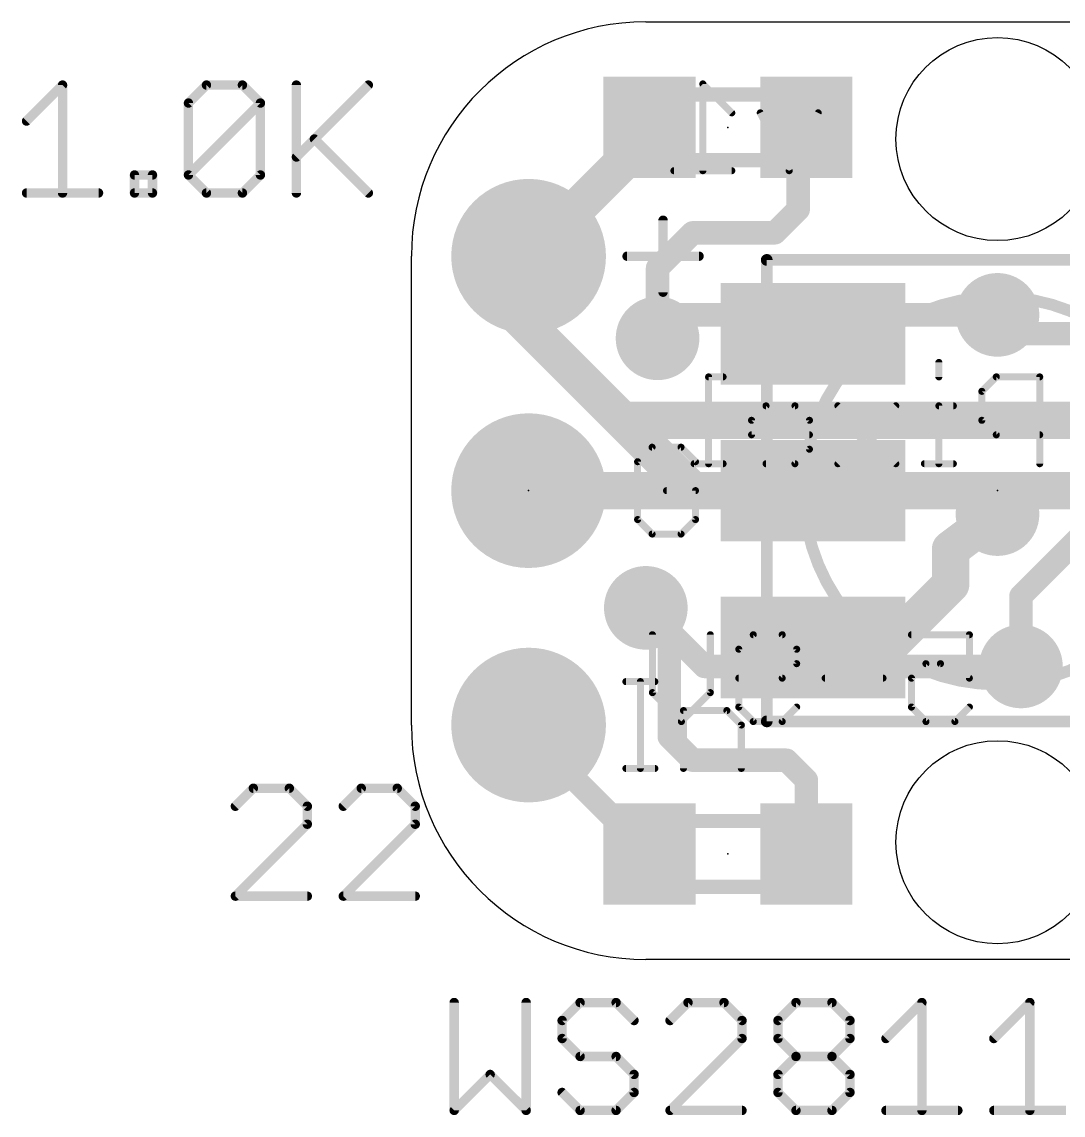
# Model space of a CAD drawing. Extents: x -10.6 to 8.8, y -6.8 to 5.1.
# Drawn here: x -10.57 to 0.71, y -6.77 to 5.08 of the extents above; entities that cross this region are included whole.
import ezdxf

# ---------------------------------------------------------------- set-up
doc = ezdxf.new("R2010")
doc.units = 0
for name, color, linetype in [('1', 12, 'CONTINUOUS'), ('16', 132, 'CONTINUOUS'), ('17', 110, 'CONTINUOUS'), ('18', 110, 'CONTINUOUS'), ('20', 53, 'CONTINUOUS'), ('21', 253, 'CONTINUOUS'), ('22', 6, 'CONTINUOUS'), ('23', 53, 'CONTINUOUS'), ('27', 253, 'CONTINUOUS'), ('51', 253, 'CONTINUOUS')]:
    doc.layers.add(name, color=color, linetype=linetype)

# ---------------------------------------------------------------- blocks, each defined once
blk = doc.blocks.new('RECT')
blk.add_solid([(-0.5, -0.5), (0.5, -0.5), (-0.5, 0.5), (0.5, 0.5)])
blk = doc.blocks.new('ROUNDP')
at = {"const_width": 0.5}
blk.add_lwpolyline([(0, -0.25, 1), (0, 0.25, 1), (0, -0.25)], format="xyb", dxfattribs=at)
blk = doc.blocks.new('ROUNDV')
at = {"const_width": 0.5}
blk.add_lwpolyline([(0, -0.25, 1), (0, 0.25, 1), (0, -0.25)], format="xyb", dxfattribs=at)

msp = doc.modelspace()

# ---------------------------------------------------------------- linework, layer by layer
at = {"layer": '1'}
for points, const_width in [([(-3.771, 3.849), (-5.08, 2.54)], 0.4064), ([(-3.771, 3.937), (-3.771, 3.849)], 0.4064), ([(-2.071, 3.937), (-2.159, 3.849)], 0.254), ([(-2.159, 3.849), (-2.159, 3.048)], 0.254), ([(-2.159, 3.048), (-2.413, 2.794)], 0.254), ([(-3.302, 2.794), (-3.683, 2.413)], 0.254), ([(-2.413, 2.794), (-3.302, 2.794)], 0.254), ([(-5.207, 2.413), (-5.08, 2.54)], 0.4064), ([(-5.08, 2.54), (-5.08, 2.413)], 0.4064), ([(-5.08, 2.286), (-5.08, 2.54)], 0.4064), ([(-5.207, 1.905), (-5.207, 2.413)], 0.4064), ([(-3.683, 2.413), (-3.683, 1.651)], 0.254), ([(-3.302, 0), (-5.207, 1.905)], 0.4064), ([(0, 1.905), (0.205, 1.7)], 0.254), ([(0.205, 1.7), (2, 1.7)], 0.254), ([(-2, 0), (-3.302, 0)], 0.4064), ([(1.397, 0), (0.254, -1.143)], 0.254), ([(-0.508, -0.635), (0, -0.254)], 0.4064), ([(-0.508, -1.016), (-0.508, -0.635)], 0.4064), ([(-1.192, -1.7), (-0.508, -1.016)], 0.4064), ([(0.254, -1.143), (0.254, -1.905)], 0.254), ([(-3.556, -1.524), (-3.81, -1.27)], 0.254), ([(-3.556, -2.667), (-3.556, -1.524)], 0.254), ([(-2.049, -1.651), (-2, -1.7)], 0.4064), ([(-2, -1.7), (-1.192, -1.7)], 0.4064), ([(-5.08, -2.54), (-5.08, -2.628)], 0.4064), ([(-5.08, -2.628), (-3.771, -3.937)], 0.254), ([(-3.302, -2.921), (-3.556, -2.667)], 0.254), ([(-2.286, -2.921), (-3.302, -2.921)], 0.254), ([(-2.071, -3.136), (-2.286, -2.921)], 0.254), ([(-2.071, -3.937), (-2.071, -3.136)], 0.254)]:
    msp.add_lwpolyline(points, dxfattribs=dict(at, const_width=const_width))
for points, const_width in [([(-3.6694, 3.937, 1), (-3.8726, 3.937)], 0.2032), ([(-3.6992, 3.7772, 1), (-3.8428, 3.9208)], 0.2032), ([(-2.0261, 3.8921, 1), (-2.1159, 3.9819)], 0.127), ([(-3.8726, 3.849, 1), (-3.6694, 3.849)], 0.2032), ([(-2.0955, 3.849, 1), (-2.2225, 3.849)], 0.127), ([(-2.2039, 3.8939, 1), (-2.1141, 3.8041)], 0.127), ([(-2.2225, 3.048, 1), (-2.0955, 3.048)], 0.127), ([(-2.1141, 3.0031, 1), (-2.2039, 3.0929)], 0.127), ([(-3.302, 2.8575, 1), (-3.302, 2.7305)], 0.127), ([(-3.2571, 2.7491, 1), (-3.3469, 2.8389)], 0.127), ([(-2.4579, 2.8389, 1), (-2.3681, 2.7491)], 0.127), ([(-2.413, 2.7305, 1), (-2.413, 2.8575)], 0.127), ([(-4.9784, 2.54, 1), (-5.1816, 2.54)], 0.2032), ([(-4.9784, 2.54, 1), (-5.1816, 2.54)], 0.2032), ([(-5.0082, 2.4682, 1), (-5.1518, 2.6118)], 0.2032), ([(-5.1054, 2.413, 1), (-5.3086, 2.413)], 0.2032), ([(-5.1518, 2.6118, 1), (-5.0082, 2.4682)], 0.2032), ([(-5.2788, 2.4848, 1), (-5.1352, 2.3412)], 0.2032), ([(-5.1816, 2.413, 1), (-4.9784, 2.413)], 0.2032), ([(-3.6195, 2.413, 1), (-3.7465, 2.413)], 0.127), ([(-3.7279, 2.4579, 1), (-3.6381, 2.3681)], 0.127), ([(-5.1816, 2.286, 1), (-4.9784, 2.286)], 0.2032), ([(-5.1352, 1.9768, 1), (-5.2788, 1.8332)], 0.2032), ([(0.0449, 1.9499, 1), (-0.0449, 1.8601)], 0.127), ([(-5.3086, 1.905, 1), (-5.1054, 1.905)], 0.2032), ([(0.205, 1.7635, 1), (0.205, 1.6365)], 0.127), ([(0.1601, 1.6551, 1), (0.2499, 1.7449)], 0.127), ([(-3.7465, 1.651, 1), (-3.6195, 1.651)], 0.127), ([(-3.302, 0.1016, 1), (-3.302, -0.1016)], 0.2032), ([(-3.3738, -0.0718, 1), (-3.2302, 0.0718)], 0.2032), ([(-2, -0.1016, 1), (-2, 0.1016)], 0.2032), ([(0.061, -0.3353, 1), (-0.061, -0.1727)], 0.2032), ([(-0.4064, -0.635, 1), (-0.6096, -0.635)], 0.2032), ([(-0.569, -0.5537, 1), (-0.447, -0.7163)], 0.2032), ([(-0.4362, -1.0878, 1), (-0.5798, -0.9442)], 0.2032), ([(-0.6096, -1.016, 1), (-0.4064, -1.016)], 0.2032), ([(0.3175, -1.143, 1), (0.1905, -1.143)], 0.127), ([(0.2091, -1.0981, 1), (0.2989, -1.1879)], 0.127), ([(-3.7651, -1.2251, 1), (-3.8549, -1.3149)], 0.127), ([(-3.4925, -1.524, 1), (-3.6195, -1.524)], 0.127), ([(-3.6009, -1.5689, 1), (-3.5111, -1.4791)], 0.127), ([(-1.9772, -1.5792, 1), (-2.1208, -1.7228)], 0.2032), ([(-2, -1.5984, 1), (-2, -1.8016)], 0.2032), ([(-2.0718, -1.7718, 1), (-1.9282, -1.6282)], 0.2032), ([(-1.2638, -1.6282, 1), (-1.1202, -1.7718)], 0.2032), ([(-1.192, -1.8016, 1), (-1.192, -1.5984)], 0.2032), ([(0.1905, -1.905, 1), (0.3175, -1.905)], 0.127), ([(-4.9784, -2.54, 1), (-5.1816, -2.54)], 0.2032), ([(-5.1816, -2.628, 1), (-4.9784, -2.628)], 0.2032), ([(-5.0351, -2.5831, 1), (-5.1249, -2.6729)], 0.127), ([(-3.5111, -2.6221, 1), (-3.6009, -2.7119)], 0.127), ([(-3.6195, -2.667, 1), (-3.4925, -2.667)], 0.127), ([(-3.302, -2.8575, 1), (-3.302, -2.9845)], 0.127), ([(-3.3469, -2.9659, 1), (-3.2571, -2.8761)], 0.127), ([(-2.2411, -2.8761, 1), (-2.3309, -2.9659)], 0.127), ([(-2.286, -2.9845, 1), (-2.286, -2.8575)], 0.127), ([(-2.0075, -3.136, 1), (-2.1345, -3.136)], 0.127), ([(-2.1159, -3.1809, 1), (-2.0261, -3.0911)], 0.127), ([(-3.8159, -3.9819, 1), (-3.7261, -3.8921)], 0.127), ([(-2.1345, -3.937, 1), (-2.0075, -3.937)], 0.127)]:
    msp.add_lwpolyline(points, format="xyb", dxfattribs=dict(at, const_width=const_width))
at = {"layer": '16'}
for points, const_width in [([(-5.08, 1.778), (-5.08, 2.54)], 0.4064), ([(-3.683, 1.651), (-3.429, 1.905)], 0.254), ([(-3.429, 1.905), (0, 1.905)], 0.254), ([(-4.064, 0.762), (-5.08, 1.778)], 0.4064), ([(3.429, 0.762), (-4.064, 0.762)], 0.4064), ([(0, 0), (-5.08, 0)], 0.4064), ([(5.08, 0), (0, 0)], 0.4064), ([(0, -0.254), (0, 0)], 0.4064), ([(-3.175, -1.905), (-3.81, -1.27)], 0.254), ([(0.254, -1.905), (-3.175, -1.905)], 0.254)]:
    msp.add_lwpolyline(points, dxfattribs=dict(at, const_width=const_width))
for points, const_width in [([(-4.9784, 2.54, 1), (-5.1816, 2.54)], 0.2032), ([(-3.429, 1.9685, 1), (-3.429, 1.8415)], 0.127), ([(-3.3841, 1.8601, 1), (-3.4739, 1.9499)], 0.127), ([(0, 1.8415, 1), (0, 1.9685)], 0.127), ([(-5.0082, 1.8498, 1), (-5.1518, 1.7062)], 0.2032), ([(-5.1816, 1.778, 1), (-4.9784, 1.778)], 0.2032), ([(-3.7279, 1.6959, 1), (-3.6381, 1.6061)], 0.127), ([(-4.064, 0.8636, 1), (-4.064, 0.6604)], 0.2032), ([(-4.1358, 0.6902, 1), (-3.9922, 0.8338)], 0.2032), ([(-5.08, 0.1016, 1), (-5.08, -0.1016)], 0.2032), ([(0, 0.1016, 1), (0, -0.1016)], 0.2032), ([(0.1016, 0, 1), (-0.1016, 0)], 0.2032), ([(0, -0.1016, 1), (0, 0.1016)], 0.2032), ([(-0.1016, -0.254, 1), (0.1016, -0.254)], 0.2032), ([(-3.7651, -1.2251, 1), (-3.8549, -1.3149)], 0.127), ([(-3.175, -1.8415, 1), (-3.175, -1.9685)], 0.127), ([(-3.2199, -1.9499, 1), (-3.1301, -1.8601)], 0.127), ([(0.254, -1.9685, 1), (0.254, -1.8415)], 0.127)]:
    msp.add_lwpolyline(points, format="xyb", dxfattribs=dict(at, const_width=const_width))
at = {"layer": '20'}
for p, q in [((-3.81, 5.08), (3.81, 5.08)), ((-6.35, -2.54), (-6.35, 2.54)), ((3.81, -5.08), (-3.81, -5.08))]:
    msp.add_line(p, q, dxfattribs=at)
for centre in [(0, 3.81), (0, -3.81)]:
    msp.add_circle(centre, 1.1, dxfattribs=at)
for centre, start, end in [((-3.81, 2.54), 90, 180), ((-3.81, -2.54), 180, 270)]:
    msp.add_arc(centre, 2.54, start, end, dxfattribs=at)
at = {"layer": '21'}
for points, const_width in [([(-2.5, 2.5318, 1), (-2.5, 2.4682)], 0.0635), ([(-2.4682, 2.5, 1), (-2.5318, 2.5)], 0.0635), ([(0, -2.1, 1), (0, 2.1, 1), (0, -2.1)], 0.127), ([(-2.5, -2.4682, 1), (-2.5, -2.5318)], 0.0635), ([(-2.5318, -2.5, 1), (-2.4682, -2.5)], 0.0635)]:
    msp.add_lwpolyline(points, format="xyb", dxfattribs=dict(at, const_width=const_width))
at = {"layer": '21', "const_width": 0.127}
for points in [[(-2.5, 2.5), (2.5, 2.5)], [(-2.5, -2.5), (-2.5, 2.5)], [(1.5, -2.5), (-2.5, -2.5)]]:
    msp.add_lwpolyline(points, dxfattribs=at)
at = {"layer": '22', "const_width": 0.0762}
for points in [[(-2.8786, 4.0942), (-3.1922, 4.4077)], [(-3.1922, 4.4077), (-3.1922, 3.4671)], [(-2.2566, 3.4671), (-2.5702, 4.0942)], [(-1.9431, 4.0942), (-2.2566, 3.4671)], [(-2.8786, 3.4671), (-3.5057, 3.4671)], [(-0.6349, 1.3895), (-0.6349, 1.2327)], [(-2.9729, 1.2327), (-3.1297, 1.2327)], [(-3.1297, 1.2327), (-3.1297, 0.2921)], [(-0.013, 1.2327), (-0.1697, 1.0759)], [(0.4573, 1.2327), (-0.013, 1.2327)], [(0.4573, 0.2921), (0.4573, 1.2327)], [(-0.1697, 1.0759), (-0.1697, 0.7624)], [(-2.5077, 0.9192), (-2.6644, 0.7624)], [(-2.1941, 0.9192), (-2.5077, 0.9192)], [(-2.0374, 0.7624), (-2.1941, 0.9192)], [(-1.1019, 0.9192), (-1.7289, 0.2921)], [(-1.1019, 0.2921), (-1.7289, 0.9192)], [(-0.4782, 0.9192), (-0.6349, 0.9192)], [(-0.6349, 0.9192), (-0.6349, 0.2921)], [(-2.6644, 0.7624), (-2.6644, 0.6056)], [(-2.0374, 0.4489), (-2.0374, 0.7624)], [(-0.1697, 0.7624), (-0.013, 0.6056)], [(-2.6644, 0.6056), (-2.0374, 0.6056)], [(-0.013, 0.6056), (0.4573, 0.6056)], [(-2.1941, 0.2921), (-2.0374, 0.4489)], [(-2.9729, 0.2921), (-3.2864, 0.2921)], [(-2.5077, 0.2921), (-2.1941, 0.2921)], [(-0.4782, 0.2921), (-0.7917, 0.2921)], [(-3.7383, -2.1884), (-3.7383, -1.5613)], [(-3.1112, -1.5613), (-3.1112, -2.1884)], [(-2.8028, -1.7181), (-2.646, -1.5613)], [(-2.646, -1.5613), (-2.3325, -1.5613)], [(-2.3325, -1.5613), (-2.1757, -1.7181)], [(-0.9317, -1.5613), (-0.3047, -1.5613)], [(-0.3047, -1.5613), (-0.3047, -2.0316)], [(-2.8028, -2.3451), (-2.8028, -1.7181)], [(-2.1757, -1.7181), (-2.1757, -1.8748)], [(-2.1757, -1.8748), (-2.3325, -2.0316)], [(-0.775, -1.8748), (-0.9317, -2.0316)], [(-0.6182, -1.8748), (-0.775, -1.8748)], [(-0.3047, -2.0316), (-0.6182, -1.8748)], [(-2.3325, -2.0316), (-2.8028, -2.0316)], [(-1.2402, -2.0316), (-1.8672, -2.0316)], [(-0.9317, -2.0316), (-0.9317, -2.3451)], [(-3.4247, -2.5019), (-3.7383, -2.1884)], [(-3.1112, -2.1884), (-3.4247, -2.5019)], [(-2.646, -2.5019), (-2.8028, -2.3451)], [(-2.1757, -2.3451), (-2.3325, -2.5019)], [(-0.9317, -2.3451), (-0.775, -2.5019)], [(-0.4614, -2.5019), (-0.3047, -2.3451)], [(-2.3325, -2.5019), (-2.646, -2.5019)], [(-0.775, -2.5019), (-0.4614, -2.5019)]]:
    msp.add_lwpolyline(points, dxfattribs=at)
at = {"layer": '22', "const_width": 0.0381}
for points in [[(-3.1787, 4.4212, 1), (-3.2056, 4.3942)], [(-3.1731, 4.4077, 1), (-3.2112, 4.4077)], [(-2.8921, 4.0807, 1), (-2.8651, 4.1076)], [(-2.5531, 4.1027, 1), (-2.5872, 4.0856)], [(-1.9261, 4.0856, 1), (-1.9601, 4.1027)], [(-3.5057, 3.4862, 1), (-3.5057, 3.4481)], [(-3.2112, 3.4671, 1), (-3.1731, 3.4671)], [(-2.8786, 3.4481, 1), (-2.8786, 3.4862)], [(-2.2737, 3.4756, 1), (-2.2396, 3.4586)], [(-2.2737, 3.4586, 1), (-2.2396, 3.4756)], [(-0.6159, 1.3895, 1), (-0.654, 1.3895)], [(-3.1297, 1.2518, 1), (-3.1297, 1.2137)], [(-3.1106, 1.2327, 1), (-3.1487, 1.2327)], [(-2.9729, 1.2137, 1), (-2.9729, 1.2518)], [(-0.654, 1.2327, 1), (-0.6159, 1.2327)], [(-0.013, 1.2518, 1), (-0.013, 1.2137)], [(0.0005, 1.2192, 1), (-0.0264, 1.2462)], [(0.4764, 1.2327, 1), (0.4383, 1.2327)], [(0.4573, 1.2137, 1), (0.4573, 1.2518)], [(-0.1507, 1.0759, 1), (-0.1888, 1.0759)], [(-0.1832, 1.0894, 1), (-0.1563, 1.0625)], [(-2.5077, 0.9382, 1), (-2.5077, 0.9001)], [(-2.4942, 0.9057, 1), (-2.5211, 0.9326)], [(-2.1807, 0.9326, 1), (-2.2076, 0.9057)], [(-2.1941, 0.9001, 1), (-2.1941, 0.9382)], [(-1.7155, 0.9326, 1), (-1.7424, 0.9057)], [(-1.0884, 0.9057, 1), (-1.1153, 0.9326)], [(-0.6159, 0.9192, 1), (-0.654, 0.9192)], [(-0.6349, 0.9382, 1), (-0.6349, 0.9001)], [(-0.4782, 0.9001, 1), (-0.4782, 0.9382)], [(-2.6454, 0.7624, 1), (-2.6835, 0.7624)], [(-2.6779, 0.7759, 1), (-2.651, 0.7489)], [(-2.0183, 0.7624, 1), (-2.0564, 0.7624)], [(-2.0508, 0.7489, 1), (-2.0239, 0.7759)], [(-0.1563, 0.7759, 1), (-0.1832, 0.7489)], [(-0.1888, 0.7624, 1), (-0.1507, 0.7624)], [(-2.6835, 0.6056, 1), (-2.6454, 0.6056)], [(-2.6644, 0.6247, 1), (-2.6644, 0.5866)], [(-2.0374, 0.5866, 1), (-2.0374, 0.6247)], [(-0.013, 0.6247, 1), (-0.013, 0.5866)], [(-0.0264, 0.5922, 1), (0.0005, 0.6191)], [(0.4573, 0.5866, 1), (0.4573, 0.6247)], [(-2.0239, 0.4354, 1), (-2.0508, 0.4623)], [(-2.0564, 0.4489, 1), (-2.0183, 0.4489)], [(-3.2864, 0.3112, 1), (-3.2864, 0.2731)], [(-3.1487, 0.2921, 1), (-3.1106, 0.2921)], [(-2.9729, 0.2731, 1), (-2.9729, 0.3112)], [(-2.5077, 0.3112, 1), (-2.5077, 0.2731)], [(-2.2076, 0.3056, 1), (-2.1807, 0.2786)], [(-2.1941, 0.2731, 1), (-2.1941, 0.3112)], [(-1.7424, 0.3056, 1), (-1.7155, 0.2786)], [(-1.1153, 0.2786, 1), (-1.0884, 0.3056)], [(-0.7917, 0.3112, 1), (-0.7917, 0.2731)], [(-0.654, 0.2921, 1), (-0.6159, 0.2921)], [(-0.4782, 0.2731, 1), (-0.4782, 0.3112)], [(0.4383, 0.2921, 1), (0.4764, 0.2921)], [(-3.7192, -1.5613, 1), (-3.7573, -1.5613)], [(-3.0922, -1.5613, 1), (-3.1303, -1.5613)], [(-2.646, -1.5422, 1), (-2.646, -1.5803)], [(-2.6325, -1.5748, 1), (-2.6595, -1.5478)], [(-2.319, -1.5478, 1), (-2.3459, -1.5748)], [(-2.3325, -1.5803, 1), (-2.3325, -1.5422)], [(-0.9317, -1.5422, 1), (-0.9317, -1.5803)], [(-0.2856, -1.5613, 1), (-0.3237, -1.5613)], [(-0.3047, -1.5803, 1), (-0.3047, -1.5422)], [(-2.7837, -1.7181, 1), (-2.8218, -1.7181)], [(-2.8162, -1.7046, 1), (-2.7893, -1.7315)], [(-2.1566, -1.7181, 1), (-2.1947, -1.7181)], [(-2.1892, -1.7315, 1), (-2.1622, -1.7046)], [(-2.1947, -1.8748, 1), (-2.1566, -1.8748)], [(-2.1622, -1.8883, 1), (-2.1892, -1.8614)], [(-0.775, -1.8558, 1), (-0.775, -1.8939)], [(-0.7615, -1.8883, 1), (-0.7884, -1.8614)], [(-0.6097, -1.8578, 1), (-0.6267, -1.8919)], [(-0.6182, -1.8939, 1), (-0.6182, -1.8558)], [(-2.8028, -2.0126, 1), (-2.8028, -2.0507)], [(-2.3459, -2.0181, 1), (-2.319, -2.0451)], [(-2.3325, -2.0507, 1), (-2.3325, -2.0126)], [(-1.8672, -2.0126, 1), (-1.8672, -2.0507)], [(-1.2402, -2.0507, 1), (-1.2402, -2.0126)], [(-0.9452, -2.0181, 1), (-0.9183, -2.0451)], [(-0.9127, -2.0316, 1), (-0.9508, -2.0316)], [(-0.3237, -2.0316, 1), (-0.2856, -2.0316)], [(-0.3132, -2.0486, 1), (-0.2961, -2.0146)], [(-3.7248, -2.1749, 1), (-3.7518, -2.2018)], [(-3.7573, -2.1884, 1), (-3.7192, -2.1884)], [(-3.1303, -2.1884, 1), (-3.0922, -2.1884)], [(-3.0977, -2.2018, 1), (-3.1247, -2.1749)], [(-2.8218, -2.3451, 1), (-2.7837, -2.3451)], [(-2.7893, -2.3317, 1), (-2.8162, -2.3586)], [(-2.1622, -2.3586, 1), (-2.1892, -2.3317)], [(-0.9183, -2.3317, 1), (-0.9452, -2.3586)], [(-0.9508, -2.3451, 1), (-0.9127, -2.3451)], [(-0.2912, -2.3586, 1), (-0.3181, -2.3317)], [(-3.4382, -2.4884, 1), (-3.4113, -2.5154)], [(-3.4382, -2.5154, 1), (-3.4113, -2.4884)], [(-2.646, -2.4829, 1), (-2.646, -2.521)], [(-2.6595, -2.5154, 1), (-2.6325, -2.4884)], [(-2.3459, -2.4884, 1), (-2.319, -2.5154)], [(-2.3325, -2.521, 1), (-2.3325, -2.4829)], [(-0.775, -2.4829, 1), (-0.775, -2.521)], [(-0.7884, -2.5154, 1), (-0.7615, -2.4884)], [(-0.4749, -2.4884, 1), (-0.448, -2.5154)], [(-0.4614, -2.521, 1), (-0.4614, -2.4829)]]:
    msp.add_lwpolyline(points, format="xyb", dxfattribs=at)
at = {"layer": '23'}
for p in [(-2.921, 3.937), (-5.08, 0), (0, 0), (-2.921, -3.937)]:
    msp.add_point(p, dxfattribs=at)
at = {"layer": '27', "const_width": 0.1016}
for points in [[(-10.5191, 4.0054), (-10.1293, 4.3952)], [(-10.1293, 4.3952), (-10.1293, 3.2258)], [(-8.765, 4.2003), (-8.5701, 4.3952)], [(-8.5701, 4.3952), (-8.1803, 4.3952)], [(-8.1803, 4.3952), (-7.9854, 4.2003)], [(-7.5956, 4.3952), (-7.5956, 3.2258)], [(-7.5956, 3.6156), (-6.816, 4.3952)], [(-8.765, 3.4207), (-8.765, 4.2003)], [(-8.765, 3.4207), (-7.9854, 4.2003)], [(-7.9854, 4.2003), (-7.9854, 3.4207)], [(-7.4007, 3.8105), (-6.816, 3.2258)], [(-9.3497, 3.2258), (-9.3497, 3.4207)], [(-9.3497, 3.4207), (-9.1548, 3.4207)], [(-9.1548, 3.4207), (-9.1548, 3.2258)], [(-8.5701, 3.2258), (-8.765, 3.4207)], [(-7.9854, 3.4207), (-8.1803, 3.2258)], [(-10.5191, 3.2258), (-9.7395, 3.2258)], [(-9.1548, 3.2258), (-9.3497, 3.2258)], [(-8.1803, 3.2258), (-8.5701, 3.2258)], [(-8.0621, -3.2248), (-8.257, -3.4197)], [(-7.6723, -3.2248), (-8.0621, -3.2248)], [(-7.4774, -3.4197), (-7.6723, -3.2248)], [(-6.8927, -3.2248), (-7.0876, -3.4197)], [(-6.5029, -3.2248), (-6.8927, -3.2248)], [(-6.308, -3.4197), (-6.5029, -3.2248)], [(-7.4774, -3.6146), (-7.4774, -3.4197)], [(-6.308, -3.6146), (-6.308, -3.4197)], [(-8.257, -4.3942), (-7.4774, -3.6146)], [(-7.0876, -4.3942), (-6.308, -3.6146)], [(-7.4774, -4.3942), (-8.257, -4.3942)], [(-6.308, -4.3942), (-7.0876, -4.3942)], [(-5.8862, -5.5468), (-5.8862, -6.7162)], [(-5.1066, -6.7162), (-5.1066, -5.5468)], [(-4.5219, -5.5468), (-4.7168, -5.7417)], [(-4.1321, -5.5468), (-4.5219, -5.5468)], [(-3.9372, -5.7417), (-4.1321, -5.5468)], [(-3.3525, -5.5468), (-3.5474, -5.7417)], [(-2.9627, -5.5468), (-3.3525, -5.5468)], [(-2.7678, -5.7417), (-2.9627, -5.5468)], [(-2.378, -5.7417), (-2.1831, -5.5468)], [(-2.1831, -5.5468), (-1.7933, -5.5468)], [(-1.7933, -5.5468), (-1.5984, -5.7417)], [(-1.2086, -5.9366), (-0.8188, -5.5468)], [(-0.8188, -5.5468), (-0.8188, -6.7162)], [(-0.0392, -5.9366), (0.3506, -5.5468)], [(0.3506, -5.5468), (0.3506, -6.7162)], [(-4.7168, -5.7417), (-4.7168, -5.9366)], [(-2.7678, -5.9366), (-2.7678, -5.7417)], [(-2.378, -5.9366), (-2.378, -5.7417)], [(-1.5984, -5.7417), (-1.5984, -5.9366)], [(-4.7168, -5.9366), (-4.5219, -6.1315)], [(-3.5474, -6.7162), (-2.7678, -5.9366)], [(-2.1831, -6.1315), (-2.378, -5.9366)], [(-1.5984, -5.9366), (-1.7933, -6.1315)], [(-4.5219, -6.1315), (-4.1321, -6.1315)], [(-4.1321, -6.1315), (-3.9372, -6.3264)], [(-2.378, -6.3264), (-2.1831, -6.1315)], [(-2.1831, -6.1315), (-1.7933, -6.1315)], [(-1.7933, -6.1315), (-1.5984, -6.3264)], [(-5.8862, -6.7162), (-5.4964, -6.3264)], [(-5.4964, -6.3264), (-5.1066, -6.7162)], [(-3.9372, -6.3264), (-3.9372, -6.5213)], [(-2.378, -6.5213), (-2.378, -6.3264)], [(-1.5984, -6.3264), (-1.5984, -6.5213)], [(-4.5219, -6.7162), (-4.7168, -6.5213)], [(-3.9372, -6.5213), (-4.1321, -6.7162)], [(-2.1831, -6.7162), (-2.378, -6.5213)], [(-1.5984, -6.5213), (-1.7933, -6.7162)], [(-4.1321, -6.7162), (-4.5219, -6.7162)], [(-2.7678, -6.7162), (-3.5474, -6.7162)], [(-1.7933, -6.7162), (-2.1831, -6.7162)], [(-1.2086, -6.7162), (-0.429, -6.7162)], [(-0.0392, -6.7162), (0.7404, -6.7162)]]:
    msp.add_lwpolyline(points, dxfattribs=at)
at = {"layer": '27', "const_width": 0.0508}
for points in [[(-10.1039, 4.3952, 1), (-10.1547, 4.3952)], [(-10.1113, 4.3772, 1), (-10.1473, 4.4132)], [(-8.5701, 4.4206, 1), (-8.5701, 4.3698)], [(-8.5521, 4.3772, 1), (-8.5881, 4.4132)], [(-8.1623, 4.4132, 1), (-8.1983, 4.3772)], [(-8.1803, 4.3698, 1), (-8.1803, 4.4206)], [(-7.5702, 4.3952, 1), (-7.621, 4.3952)], [(-6.798, 4.3772, 1), (-6.834, 4.4132)], [(-8.783, 4.2183, 1), (-8.747, 4.1823)], [(-8.7396, 4.2003, 1), (-8.7904, 4.2003)], [(-7.96, 4.2003, 1), (-8.0108, 4.2003)], [(-7.9674, 4.1823, 1), (-8.0034, 4.2183)], [(-8.0034, 4.1823, 1), (-7.9674, 4.2183)], [(-10.5371, 4.0234, 1), (-10.5011, 3.9874)], [(-7.3827, 3.8285, 1), (-7.4187, 3.7925)], [(-7.6136, 3.6336, 1), (-7.5776, 3.5976)], [(-9.3243, 3.4207, 1), (-9.3751, 3.4207)], [(-9.3497, 3.4461, 1), (-9.3497, 3.3953)], [(-9.1294, 3.4207, 1), (-9.1802, 3.4207)], [(-9.1548, 3.3953, 1), (-9.1548, 3.4461)], [(-8.747, 3.4387, 1), (-8.783, 3.4027)], [(-8.783, 3.4387, 1), (-8.747, 3.4027)], [(-8.7904, 3.4207, 1), (-8.7396, 3.4207)], [(-8.0108, 3.4207, 1), (-7.96, 3.4207)], [(-7.9674, 3.4027, 1), (-8.0034, 3.4387)], [(-10.5191, 3.2512, 1), (-10.5191, 3.2004)], [(-10.1547, 3.2258, 1), (-10.1039, 3.2258)], [(-9.7395, 3.2004, 1), (-9.7395, 3.2512)], [(-9.3497, 3.2512, 1), (-9.3497, 3.2004)], [(-9.3751, 3.2258, 1), (-9.3243, 3.2258)], [(-9.1802, 3.2258, 1), (-9.1294, 3.2258)], [(-9.1548, 3.2004, 1), (-9.1548, 3.2512)], [(-8.5701, 3.2512, 1), (-8.5701, 3.2004)], [(-8.5881, 3.2078, 1), (-8.5521, 3.2438)], [(-8.1983, 3.2438, 1), (-8.1623, 3.2078)], [(-8.1803, 3.2004, 1), (-8.1803, 3.2512)], [(-7.621, 3.2258, 1), (-7.5702, 3.2258)], [(-6.834, 3.2078, 1), (-6.798, 3.2438)], [(-8.0621, -3.1994, 1), (-8.0621, -3.2502)], [(-8.0441, -3.2428, 1), (-8.0801, -3.2068)], [(-7.6543, -3.2068, 1), (-7.6903, -3.2428)], [(-7.6723, -3.2502, 1), (-7.6723, -3.1994)], [(-6.8927, -3.1994, 1), (-6.8927, -3.2502)], [(-6.8747, -3.2428, 1), (-6.9107, -3.2068)], [(-6.4849, -3.2068, 1), (-6.5209, -3.2428)], [(-6.5029, -3.2502, 1), (-6.5029, -3.1994)], [(-8.275, -3.4017, 1), (-8.239, -3.4377)], [(-7.452, -3.4197, 1), (-7.5028, -3.4197)], [(-7.4954, -3.4377, 1), (-7.4594, -3.4017)], [(-7.1056, -3.4017, 1), (-7.0696, -3.4377)], [(-6.2826, -3.4197, 1), (-6.3334, -3.4197)], [(-6.326, -3.4377, 1), (-6.29, -3.4017)], [(-7.5028, -3.6146, 1), (-7.452, -3.6146)], [(-7.4594, -3.6326, 1), (-7.4954, -3.5966)], [(-6.3334, -3.6146, 1), (-6.2826, -3.6146)], [(-6.29, -3.6326, 1), (-6.326, -3.5966)], [(-8.275, -4.3762, 1), (-8.239, -4.4122)], [(-8.257, -4.3688, 1), (-8.257, -4.4196)], [(-7.4774, -4.4196, 1), (-7.4774, -4.3688)], [(-7.1056, -4.3762, 1), (-7.0696, -4.4122)], [(-7.0876, -4.3688, 1), (-7.0876, -4.4196)], [(-6.308, -4.4196, 1), (-6.308, -4.3688)], [(-5.8608, -5.5468, 1), (-5.9116, -5.5468)], [(-5.0812, -5.5468, 1), (-5.132, -5.5468)], [(-4.5219, -5.5214, 1), (-4.5219, -5.5722)], [(-4.5039, -5.5648, 1), (-4.5399, -5.5288)], [(-4.1141, -5.5288, 1), (-4.1501, -5.5648)], [(-4.1321, -5.5722, 1), (-4.1321, -5.5214)], [(-3.3525, -5.5214, 1), (-3.3525, -5.5722)], [(-3.3345, -5.5648, 1), (-3.3705, -5.5288)], [(-2.9447, -5.5288, 1), (-2.9807, -5.5648)], [(-2.9627, -5.5722, 1), (-2.9627, -5.5214)], [(-2.1831, -5.5214, 1), (-2.1831, -5.5722)], [(-2.1652, -5.5648, 1), (-2.2011, -5.5288)], [(-1.7754, -5.5288, 1), (-1.8113, -5.5648)], [(-1.7933, -5.5722, 1), (-1.7933, -5.5214)], [(-0.7934, -5.5468, 1), (-0.8442, -5.5468)], [(-0.8009, -5.5648, 1), (-0.8368, -5.5288)], [(0.376, -5.5468, 1), (0.3252, -5.5468)], [(0.3685, -5.5648, 1), (0.3326, -5.5288)], [(-4.7348, -5.7237, 1), (-4.6988, -5.7597)], [(-4.6914, -5.7417, 1), (-4.7422, -5.7417)], [(-3.9552, -5.7597, 1), (-3.9192, -5.7237)], [(-3.5654, -5.7237, 1), (-3.5294, -5.7597)], [(-2.7424, -5.7417, 1), (-2.7932, -5.7417)], [(-2.7858, -5.7597, 1), (-2.7498, -5.7237)], [(-2.396, -5.7237, 1), (-2.36, -5.7597)], [(-2.3526, -5.7417, 1), (-2.4034, -5.7417)], [(-1.573, -5.7417, 1), (-1.6238, -5.7417)], [(-1.6164, -5.7597, 1), (-1.5805, -5.7237)], [(-4.6988, -5.9186, 1), (-4.7348, -5.9546)], [(-4.7422, -5.9366, 1), (-4.6914, -5.9366)], [(-2.7932, -5.9366, 1), (-2.7424, -5.9366)], [(-2.7498, -5.9546, 1), (-2.7858, -5.9186)], [(-2.36, -5.9186, 1), (-2.396, -5.9546)], [(-2.4034, -5.9366, 1), (-2.3526, -5.9366)], [(-1.6238, -5.9366, 1), (-1.573, -5.9366)], [(-1.5805, -5.9546, 1), (-1.6164, -5.9186)], [(-1.2266, -5.9186, 1), (-1.1907, -5.9546)], [(-0.0572, -5.9186, 1), (-0.0213, -5.9546)], [(-4.5219, -6.1061, 1), (-4.5219, -6.1569)], [(-4.5399, -6.1495, 1), (-4.5039, -6.1135)], [(-4.1141, -6.1135, 1), (-4.1501, -6.1495)], [(-4.1321, -6.1569, 1), (-4.1321, -6.1061)], [(-2.1831, -6.1061, 1), (-2.1831, -6.1569)], [(-2.1652, -6.1495, 1), (-2.2011, -6.1135)], [(-2.2011, -6.1495, 1), (-2.1652, -6.1135)], [(-1.7754, -6.1135, 1), (-1.8113, -6.1495)], [(-1.8113, -6.1135, 1), (-1.7754, -6.1495)], [(-1.7933, -6.1569, 1), (-1.7933, -6.1061)], [(-5.4784, -6.3084, 1), (-5.5144, -6.3444)], [(-5.4784, -6.3444, 1), (-5.5144, -6.3084)], [(-3.9118, -6.3264, 1), (-3.9626, -6.3264)], [(-2.3526, -6.3264, 1), (-2.4034, -6.3264)], [(-1.573, -6.3264, 1), (-1.6238, -6.3264)], [(-3.9552, -6.3444, 1), (-3.9192, -6.3084)], [(-2.396, -6.3084, 1), (-2.36, -6.3444)], [(-1.6164, -6.3444, 1), (-1.5805, -6.3084)], [(-4.6988, -6.5033, 1), (-4.7348, -6.5393)], [(-3.9626, -6.5213, 1), (-3.9118, -6.5213)], [(-3.9192, -6.5393, 1), (-3.9552, -6.5033)], [(-2.36, -6.5033, 1), (-2.396, -6.5393)], [(-2.4034, -6.5213, 1), (-2.3526, -6.5213)], [(-1.6238, -6.5213, 1), (-1.573, -6.5213)], [(-1.5805, -6.5393, 1), (-1.6164, -6.5033)], [(-5.9042, -6.6982, 1), (-5.8682, -6.7342)], [(-5.9116, -6.7162, 1), (-5.8608, -6.7162)], [(-5.132, -6.7162, 1), (-5.0812, -6.7162)], [(-5.1246, -6.7342, 1), (-5.0886, -6.6982)], [(-4.5219, -6.6908, 1), (-4.5219, -6.7416)], [(-4.5399, -6.7342, 1), (-4.5039, -6.6982)], [(-4.1501, -6.6982, 1), (-4.1141, -6.7342)], [(-4.1321, -6.7416, 1), (-4.1321, -6.6908)], [(-3.5654, -6.6982, 1), (-3.5294, -6.7342)], [(-3.5474, -6.6908, 1), (-3.5474, -6.7416)], [(-2.7678, -6.7416, 1), (-2.7678, -6.6908)], [(-2.1831, -6.6908, 1), (-2.1831, -6.7416)], [(-2.2011, -6.7342, 1), (-2.1652, -6.6982)], [(-1.8113, -6.6982, 1), (-1.7754, -6.7342)], [(-1.7933, -6.7416, 1), (-1.7933, -6.6908)], [(-1.2086, -6.6908, 1), (-1.2086, -6.7416)], [(-0.8442, -6.7162, 1), (-0.7934, -6.7162)], [(-0.429, -6.7416, 1), (-0.429, -6.6908)], [(-0.0392, -6.6908, 1), (-0.0392, -6.7416)], [(0.3252, -6.7162, 1), (0.376, -6.7162)]]:
    msp.add_lwpolyline(points, format="xyb", dxfattribs=at)
at = {"layer": '51'}
for points, const_width in [([(-2.489, 4.293), (-3.353, 4.293)], 0.1524), ([(-3.353, 3.581), (-2.489, 3.581)], 0.1524), ([(-3.6234, 2.9303), (-3.6234, 2.1507)], 0.1016), ([(-4.0132, 2.5405), (-3.2336, 2.5405)], 0.1016), ([(-3.7421, 0.4707), (-3.8989, 0.3139)], 0.0762), ([(-3.4286, 0.4707), (-3.7421, 0.4707)], 0.0762), ([(-3.2718, 0.3139), (-3.4286, 0.4707)], 0.0762), ([(-3.8989, 0.3139), (-3.8989, -0.3131)], 0.0762), ([(-3.2718, 0.0004), (-3.5854, 0.0004)], 0.0762), ([(-3.2718, -0.3131), (-3.2718, 0.0004)], 0.0762), ([(-3.8989, -0.3131), (-3.7421, -0.4699)], 0.0762), ([(-3.4286, -0.4699), (-3.2718, -0.3131)], 0.0762), ([(-3.7421, -0.4699), (-3.4286, -0.4699)], 0.0762), ([(-4.0259, -2.0693), (-3.7124, -2.0693)], 0.0762), ([(-3.8691, -3.0099), (-3.8691, -2.0693)], 0.0762), ([(-3.4022, -3.0099), (-3.4022, -2.3828)], 0.0762), ([(-3.4022, -2.3828), (-2.9319, -2.3828)], 0.0762), ([(-2.9319, -2.3828), (-2.7752, -2.5396)], 0.0762), ([(-2.7752, -2.5396), (-2.7752, -3.0099)], 0.0762), ([(-4.0259, -3.0099), (-3.7124, -3.0099)], 0.0762), ([(-2.489, -3.581), (-3.353, -3.581)], 0.1524), ([(-3.353, -4.293), (-2.489, -4.293)], 0.1524)]:
    msp.add_lwpolyline(points, dxfattribs=dict(at, const_width=const_width))
for points, const_width in [([(-3.353, 4.3311, 1), (-3.353, 4.2549)], 0.0762), ([(-2.489, 4.2549, 1), (-2.489, 4.3311)], 0.0762), ([(-3.353, 3.6191, 1), (-3.353, 3.5429)], 0.0762), ([(-2.489, 3.5429, 1), (-2.489, 3.6191)], 0.0762), ([(-3.598, 2.9303, 1), (-3.6488, 2.9303)], 0.0508), ([(-4.0132, 2.5659, 1), (-4.0132, 2.5151)], 0.0508), ([(-3.2336, 2.5151, 1), (-3.2336, 2.5659)], 0.0508), ([(-3.6488, 2.1507, 1), (-3.598, 2.1507)], 0.0508), ([(-3.7421, 0.4898, 1), (-3.7421, 0.4517)], 0.0381), ([(-3.7287, 0.4572, 1), (-3.7556, 0.4842)], 0.0381), ([(-3.4151, 0.4842, 1), (-3.4421, 0.4572)], 0.0381), ([(-3.4286, 0.4517, 1), (-3.4286, 0.4898)], 0.0381), ([(-3.8799, 0.3139, 1), (-3.918, 0.3139)], 0.0381), ([(-3.9124, 0.3274, 1), (-3.8854, 0.3005)], 0.0381), ([(-3.2853, 0.3005, 1), (-3.2584, 0.3274)], 0.0381), ([(-3.5854, 0.0195, 1), (-3.5854, -0.0186)], 0.0381), ([(-3.2528, 0.0004, 1), (-3.2909, 0.0004)], 0.0381), ([(-3.2718, -0.0186, 1), (-3.2718, 0.0195)], 0.0381), ([(-3.918, -0.3131, 1), (-3.8799, -0.3131)], 0.0381), ([(-3.8854, -0.2997, 1), (-3.9124, -0.3266)], 0.0381), ([(-3.2909, -0.3131, 1), (-3.2528, -0.3131)], 0.0381), ([(-3.2584, -0.3266, 1), (-3.2853, -0.2997)], 0.0381), ([(-3.7421, -0.4509, 1), (-3.7421, -0.489)], 0.0381), ([(-3.7556, -0.4834, 1), (-3.7287, -0.4564)], 0.0381), ([(-3.4421, -0.4564, 1), (-3.4151, -0.4834)], 0.0381), ([(-3.4286, -0.489, 1), (-3.4286, -0.4509)], 0.0381), ([(-4.0259, -2.0502, 1), (-4.0259, -2.0883)], 0.0381), ([(-3.8501, -2.0693, 1), (-3.8882, -2.0693)], 0.0381), ([(-3.7124, -2.0883, 1), (-3.7124, -2.0502)], 0.0381), ([(-3.3832, -2.3828, 1), (-3.4213, -2.3828)], 0.0381), ([(-3.4022, -2.3638, 1), (-3.4022, -2.4019)], 0.0381), ([(-2.9185, -2.3694, 1), (-2.9454, -2.3963)], 0.0381), ([(-2.9319, -2.4019, 1), (-2.9319, -2.3638)], 0.0381), ([(-2.7561, -2.5396, 1), (-2.7942, -2.5396)], 0.0381), ([(-2.7886, -2.5531, 1), (-2.7617, -2.5261)], 0.0381), ([(-4.0259, -2.9909, 1), (-4.0259, -3.029)], 0.0381), ([(-3.8882, -3.0099, 1), (-3.8501, -3.0099)], 0.0381), ([(-3.7124, -3.029, 1), (-3.7124, -2.9909)], 0.0381), ([(-3.4213, -3.0099, 1), (-3.3832, -3.0099)], 0.0381), ([(-2.7942, -3.0099, 1), (-2.7561, -3.0099)], 0.0381), ([(-3.353, -3.5429, 1), (-3.353, -3.6191)], 0.0762), ([(-2.489, -3.6191, 1), (-2.489, -3.5429)], 0.0762), ([(-3.353, -4.2549, 1), (-3.353, -4.3311)], 0.0762), ([(-2.489, -4.3311, 1), (-2.489, -4.2549)], 0.0762)]:
    msp.add_lwpolyline(points, format="xyb", dxfattribs=dict(at, const_width=const_width))

# ---------------------------------------------------------------- block references
at = {"layer": '1', "yscale": 1.1, "rotation": 180}
for p in [(-3.771, 3.937), (-2.071, 3.937), (-3.771, -3.937), (-2.071, -3.937)]:
    msp.add_blockref('RECT', p, dxfattribs=at)
at = {"layer": '1', "xscale": 2, "yscale": 1.1}
for p in [(-2, 1.7), (-2, 0), (-2, -1.7)]:
    msp.add_blockref('RECT', p, dxfattribs=at)
at = {"layer": '17', "xscale": 1.6764, "yscale": 1.6764, "rotation": 180}
for p in [(-5.08, 2.54), (-5.08, 2.54), (-5.08, 0), (-5.08, 0), (-5.08, -2.54), (-5.08, -2.54)]:
    msp.add_blockref('ROUNDP', p, dxfattribs=at)
at = {"layer": '18', "xscale": 0.9064, "yscale": 0.9064}
for p in [(0, 1.905), (0, 1.905), (-3.683, 1.651), (-3.683, 1.651), (0, -0.254), (0, -0.254), (-3.81, -1.27), (-3.81, -1.27), (0.254, -1.905), (0.254, -1.905)]:
    msp.add_blockref('ROUNDV', p, dxfattribs=at)
at = {"layer": '51'}
for p, xscale, yscale, rotation in [((-3.556, 3.937), 0.4064, 0.8636, 180), ((-2.286, 3.937), 0.4064, 0.8636, 180), ((-5.08, 2.54), 0.508, 0.508, 90), ((-5.08, 0), 0.508, 0.508, 90), ((-5.08, -2.54), 0.508, 0.508, 90), ((-3.556, -3.937), 0.4064, 0.8636, 180), ((-2.286, -3.937), 0.4064, 0.8636, 180)]:
    msp.add_blockref('RECT', p, dxfattribs=dict(at, xscale=xscale, yscale=yscale, rotation=rotation))

doc.saveas('drawing.dxf')
